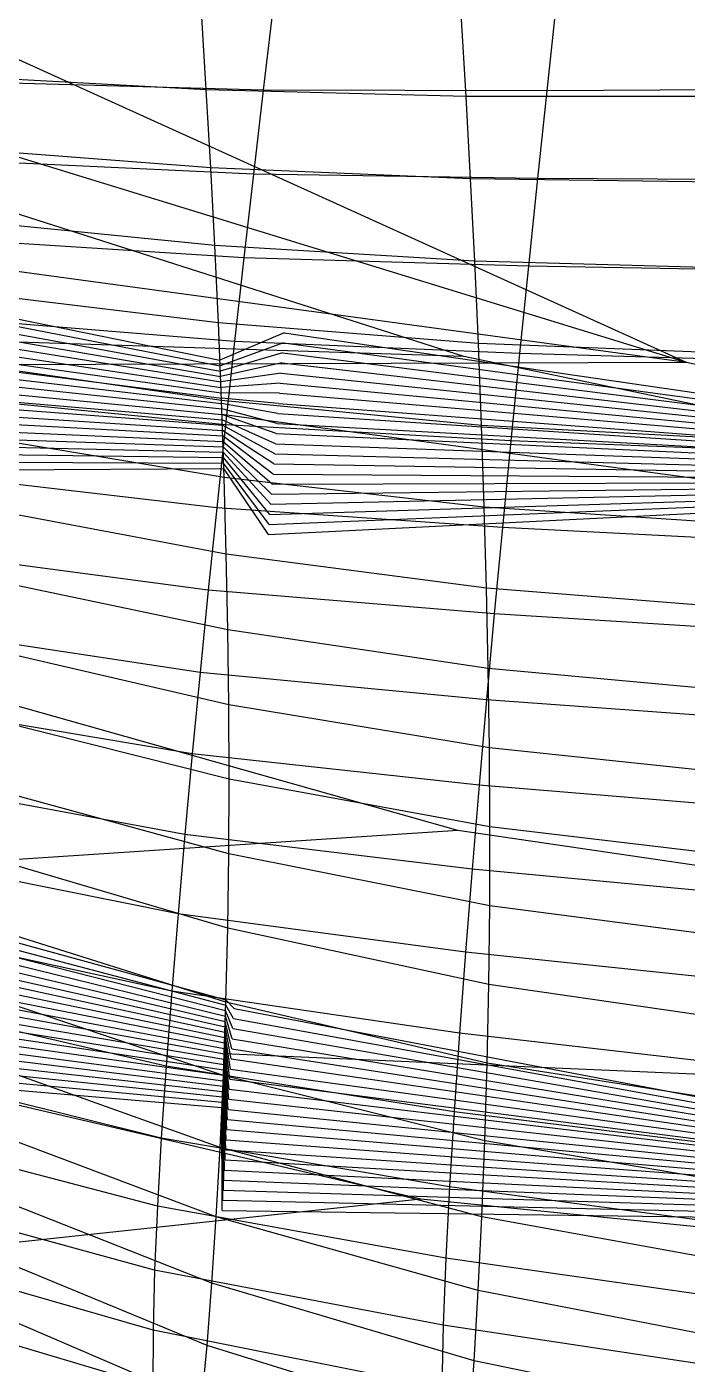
# Model space of a CAD drawing. Extents: x -483 to 483, y 0 to 271.
# Drawn here: x -397.8 to -348.9, y 80.4 to 179.5 of the extents above; entities that cross this region are included whole.
import ezdxf

# ---------------------------------------------------------------- set-up
doc = ezdxf.new("R2010")
doc.units = 0

msp = doc.modelspace()

# ---------------------------------------------------------------- linework, layer by layer
at = {"layer": 'default', "color": 8, "linetype": 'CONTINUOUS'}
for p, q in [((-348.925, 154.656, 382.105), (-470.165, 209.652, 253.748)), ((-348.925, 154.656, 382.105), (-471.527, 192.343, 253.73)), ((-365.429, 155.105, 255.772), (-447.962, 181.462, 200.402)), ((-348.925, 154.656, 382.105), (-473.161, 171.572, 253.708)), ((-365.429, 155.105, 255.772), (-417.979, 156.808, 167.981)), ((-348.925, 154.656, 382.105), (-474.524, 154.263, 253.689)), ((-246.532, 130.407, 381.781), (-365.429, 155.105, 255.772)), ((-39.297, 86.163, 704.197), (-348.925, 154.656, 382.105)), ((-318.316, 141.999, 222.603), (-383.345, 150.817, 136.736)), ((-365.858, 119.963, 256.583), (-447.154, 142.937, 200.954)), ((-365.858, 119.963, 256.583), (-418.077, 116.54, 167.892)), ((-247.599, 102.647, 384.412), (-365.858, 119.963, 256.583)), ((-318.343, 100.625, 224.361), (-383.187, 103.426, 136.921))]:
    msp.add_line(p, q, dxfattribs=at)
at = {"layer": 'default', "color": 3, "linetype": 'CONTINUOUS'}
for p, q in [((-384.507, 174.873, 135.369), (-384.868, 180.667, 134.945)), ((-365.256, 174.38, 120.615), (-365.62, 180.517, 120.125)), ((-384.507, 174.873, 135.369), (-402.435, 175.845, 150.924)), ((-384.176, 169.1, 135.758), (-384.507, 174.873, 135.369)), ((-365.256, 174.38, 120.615), (-384.507, 174.873, 135.369)), ((-344.689, 174.381, 106.641), (-365.256, 174.38, 120.615)), ((-364.921, 168.266, 121.066), (-365.256, 174.38, 120.615)), ((-384.176, 169.1, 135.758), (-402.12, 170.475, 151.249)), ((-383.877, 163.343, 136.11), (-384.176, 169.1, 135.758)), ((-364.921, 168.266, 121.066), (-384.176, 169.1, 135.758)), ((-364.617, 162.168, 121.474), (-364.921, 168.266, 121.066)), ((-344.355, 167.99, 107.144), (-364.921, 168.266, 121.066)), ((-383.877, 163.343, 136.11), (-401.835, 165.12, 151.542)), ((-383.612, 157.594, 136.422), (-383.877, 163.343, 136.11)), ((-364.617, 162.168, 121.474), (-383.877, 163.343, 136.11)), ((-364.346, 156.078, 121.839), (-364.617, 162.168, 121.474)), ((-344.051, 161.617, 107.601), (-364.617, 162.168, 121.474)), ((-383.612, 157.594, 136.422), (-401.584, 159.773, 151.801)), ((-383.381, 151.853, 136.694), (-383.612, 157.594, 136.422)), ((-364.346, 156.078, 121.839), (-383.612, 157.594, 136.422)), ((-364.108, 149.997, 122.159), (-364.346, 156.078, 121.839)), ((-343.778, 155.252, 108.012), (-364.346, 156.078, 121.839)), ((-383.381, 151.853, 136.694), (-401.368, 154.433, 152.024)), ((-383.184, 146.139, 136.925), (-383.381, 151.853, 136.694)), ((-364.108, 149.997, 122.159), (-383.381, 151.853, 136.694)), ((-363.904, 143.943, 122.433), (-364.108, 149.997, 122.159)), ((-343.539, 148.896, 108.373), (-364.108, 149.997, 122.159)), ((-383.184, 146.139, 136.925), (-401.186, 149.119, 152.211)), ((-383.026, 140.468, 137.111), (-383.184, 146.139, 136.925)), ((-363.904, 143.943, 122.433), (-383.184, 146.139, 136.925)), ((-383.026, 140.468, 137.111), (-401.042, 143.845, 152.359)), ((-363.738, 137.936, 122.657), (-363.904, 143.943, 122.433)), ((-343.331, 142.569, 108.684), (-363.904, 143.943, 122.433)), ((-382.907, 134.857, 137.25), (-383.026, 140.468, 137.111)), ((-363.738, 137.936, 122.657), (-383.026, 140.468, 137.111)), ((-382.907, 134.857, 137.25), (-400.938, 138.627, 152.467)), ((-363.611, 131.992, 122.829), (-363.738, 137.936, 122.657)), ((-343.161, 136.29, 108.941), (-363.738, 137.936, 122.657)), ((-382.831, 129.3, 137.34), (-382.907, 134.857, 137.25)), ((-363.611, 131.992, 122.829), (-382.907, 134.857, 137.25)), ((-382.831, 129.3, 137.34), (-400.876, 133.459, 152.531)), ((-363.524, 126.104, 122.945), (-363.611, 131.992, 122.829)), ((-343.028, 130.076, 109.141), (-363.611, 131.992, 122.829)), ((-382.804, 123.771, 137.372), (-382.831, 129.3, 137.34)), ((-363.524, 126.104, 122.945), (-382.831, 129.3, 137.34)), ((-382.804, 123.771, 137.372), (-400.863, 128.318, 152.544)), ((-363.487, 120.247, 122.995), (-363.524, 126.104, 122.945)), ((-342.935, 123.922, 109.281), (-363.524, 126.104, 122.945)), ((-382.83, 118.254, 137.341), (-400.904, 123.188, 152.502)), ((-382.83, 118.254, 137.341), (-382.804, 123.771, 137.372)), ((-363.487, 120.247, 122.995), (-382.804, 123.771, 137.372)), ((-363.501, 114.401, 122.977), (-363.487, 120.247, 122.995)), ((-342.889, 117.798, 109.35), (-363.487, 120.247, 122.995)), ((-382.915, 112.741, 137.242), (-401.002, 118.062, 152.401)), ((-382.915, 112.741, 137.242), (-382.83, 118.254, 137.341)), ((-363.501, 114.401, 122.977), (-382.83, 118.254, 137.341)), ((-363.571, 108.559, 122.881), (-363.501, 114.401, 122.977)), ((-342.894, 111.687, 109.343), (-363.501, 114.401, 122.977)), ((-383.053, 107.245, 137.079), (-401.155, 112.952, 152.244)), ((-383.053, 107.245, 137.079), (-382.915, 112.741, 137.242)), ((-363.571, 108.559, 122.881), (-382.915, 112.741, 137.242)), ((-363.695, 102.736, 122.715), (-363.571, 108.559, 122.881)), ((-342.953, 105.58, 109.254), (-363.571, 108.559, 122.881)), ((-383.244, 101.81, 136.854), (-401.359, 107.899, 152.033)), ((-383.244, 101.81, 136.854), (-383.053, 107.245, 137.079)), ((-363.695, 102.736, 122.715), (-383.053, 107.245, 137.079)), ((-383.482, 96.487, 136.575), (-401.61, 102.951, 151.775)), ((-363.869, 96.975, 122.48), (-363.695, 102.736, 122.715)), ((-343.064, 99.492, 109.087), (-363.695, 102.736, 122.715)), ((-383.482, 96.487, 136.575), (-383.244, 101.81, 136.854)), ((-363.869, 96.975, 122.48), (-383.244, 101.81, 136.854)), ((-383.766, 91.337, 136.241), (-401.907, 98.164, 151.469)), ((-383.766, 91.337, 136.241), (-383.482, 96.487, 136.575)), ((-364.09, 91.335, 122.184), (-383.482, 96.487, 136.575)), ((-364.09, 91.335, 122.184), (-363.869, 96.975, 122.48)), ((-343.224, 93.469, 108.846), (-363.869, 96.975, 122.48)), ((-384.091, 86.42, 135.859), (-402.244, 93.594, 151.121)), ((-384.091, 86.42, 135.859), (-383.766, 91.337, 136.241)), ((-364.356, 85.877, 121.826), (-383.766, 91.337, 136.241)), ((-364.356, 85.877, 121.826), (-364.09, 91.335, 122.184)), ((-343.429, 87.572, 108.537), (-364.09, 91.335, 122.184)), ((-384.453, 81.807, 135.433), (-402.618, 89.306, 150.736)), ((-384.453, 81.807, 135.433), (-384.091, 86.42, 135.859)), ((-364.663, 80.665, 121.413), (-384.091, 86.42, 135.859)), ((-384.841, 77.6, 134.976), (-403.017, 85.396, 150.324)), ((-364.663, 80.665, 121.413), (-364.356, 85.877, 121.826)), ((-343.679, 81.864, 108.161), (-364.356, 85.877, 121.826)), ((-384.841, 77.6, 134.976), (-384.453, 81.807, 135.433)), ((-365.007, 75.775, 120.95), (-384.453, 81.807, 135.433)), ((-365.007, 75.775, 120.95), (-364.663, 80.665, 121.413)), ((-343.968, 76.415, 107.726), (-364.663, 80.665, 121.413))]:
    msp.add_line(p, q, dxfattribs=at)
at = {"layer": 'default', "color": 5, "linetype": 'CONTINUOUS'}
for p, q in [((-379.555, 181.063, 101.376), (-380.294, 174.849, 100.381)), ((-358.567, 181.299, 85.752), (-359.275, 174.8, 84.688)), ((-380.294, 174.849, 100.381), (-399.921, 175.395, 117.245)), ((-380.294, 174.849, 100.381), (-381.017, 168.633, 99.408)), ((-359.275, 174.8, 84.688), (-380.294, 174.849, 100.381)), ((-359.275, 174.8, 84.688), (-359.966, 168.298, 83.647)), ((-337.187, 174.914, 69.919), (-359.275, 174.8, 84.688)), ((-381.017, 168.633, 99.408), (-400.675, 169.531, 116.359)), ((-381.017, 168.633, 99.408), (-381.722, 162.424, 98.459)), ((-359.966, 168.298, 83.647), (-381.017, 168.633, 99.408)), ((-359.966, 168.298, 83.647), (-360.64, 161.804, 82.632)), ((-337.845, 168.162, 68.821), (-359.966, 168.298, 83.647)), ((-381.722, 162.424, 98.459), (-401.41, 163.675, 115.494)), ((-381.722, 162.424, 98.459), (-382.412, 156.229, 97.531)), ((-360.64, 161.804, 82.632), (-381.722, 162.424, 98.459)), ((-360.64, 161.804, 82.632), (-361.3, 155.325, 81.64)), ((-338.487, 161.418, 67.749), (-360.64, 161.804, 82.632)), ((-382.412, 156.229, 97.531), (-402.13, 157.832, 114.647)), ((-378.734, 156.871, 102.479), (-383.5, 154.823, 136.553)), ((-378.793, 156.123, 102.4), (-383.484, 154.423, 136.572)), ((-382.412, 156.229, 97.531), (-383.083, 150.053, 96.628)), ((-361.3, 155.325, 81.64), (-382.412, 156.229, 97.531)), ((-378.852, 155.375, 102.322), (-383.468, 154.022, 136.591)), ((-361.3, 155.325, 81.64), (-361.941, 148.865, 80.675)), ((-339.115, 154.69, 66.701), (-361.3, 155.325, 81.64)), ((-378.91, 154.627, 102.243), (-383.452, 153.621, 136.61)), ((-378.969, 153.878, 102.164), (-383.436, 153.221, 136.629)), ((-379.028, 153.13, 102.085), (-383.42, 152.82, 136.648)), ((-383.083, 150.053, 96.628), (-402.831, 152.006, 113.824)), ((-379.086, 152.382, 102.006), (-383.404, 152.419, 136.667)), ((-379.145, 151.634, 101.927), (-383.387, 152.019, 136.686)), ((-379.204, 150.885, 101.848), (-383.373, 151.618, 136.703)), ((-379.262, 150.137, 101.769), (-383.359, 151.218, 136.719)), ((-379.321, 149.389, 101.69), (-383.345, 150.817, 136.736)), ((-383.083, 150.053, 96.628), (-383.735, 143.9, 95.751)), ((-379.38, 148.641, 101.611), (-383.331, 150.416, 136.752)), ((-379.438, 147.892, 101.532), (-383.318, 150.016, 136.768)), ((-361.941, 148.865, 80.675), (-383.083, 150.053, 96.628)), ((-379.497, 147.144, 101.453), (-383.304, 149.615, 136.784)), ((-379.556, 146.396, 101.374), (-383.29, 149.215, 136.8)), ((-379.614, 145.647, 101.295), (-383.276, 148.814, 136.817)), ((-361.941, 148.865, 80.675), (-362.563, 142.429, 79.738)), ((-339.724, 147.981, 65.683), (-361.941, 148.865, 80.675)), ((-379.673, 144.899, 101.216), (-383.262, 148.414, 136.833)), ((-379.732, 144.151, 101.137), (-383.249, 148.013, 136.849)), ((-379.79, 143.403, 101.059), (-383.235, 147.612, 136.865)), ((-379.849, 142.654, 100.98), (-383.221, 147.212, 136.881)), ((-379.908, 141.906, 100.901), (-383.207, 146.811, 136.898)), ((-383.735, 143.9, 95.751), (-403.511, 146.202, 113.024)), ((-383.735, 143.9, 95.751), (-384.364, 137.775, 94.905)), ((-362.563, 142.429, 79.738), (-383.735, 143.9, 95.751)), ((-362.563, 142.429, 79.738), (-363.164, 136.023, 78.834)), ((-340.316, 141.298, 64.695), (-362.563, 142.429, 79.738)), ((-384.364, 137.775, 94.905), (-404.169, 140.425, 112.25)), ((-384.364, 137.775, 94.905), (-384.969, 131.686, 94.091)), ((-363.164, 136.023, 78.834), (-384.364, 137.775, 94.905)), ((-363.164, 136.023, 78.834), (-363.741, 129.655, 77.965)), ((-340.887, 134.645, 63.742), (-363.164, 136.023, 78.834)), ((-384.969, 131.686, 94.091), (-404.801, 134.681, 111.507)), ((-384.969, 131.686, 94.091), (-385.546, 125.651, 93.315)), ((-363.741, 129.655, 77.965), (-384.969, 131.686, 94.091)), ((-385.546, 125.651, 93.315), (-405.405, 128.989, 110.797)), ((-363.741, 129.655, 77.965), (-364.291, 123.344, 77.137)), ((-341.435, 128.032, 62.827), (-363.741, 129.655, 77.965)), ((-385.546, 125.651, 93.315), (-386.091, 119.681, 92.582)), ((-364.291, 123.344, 77.137), (-385.546, 125.651, 93.315)), ((-386.091, 119.681, 92.582), (-405.976, 123.357, 110.126)), ((-364.291, 123.344, 77.137), (-364.81, 117.101, 76.356)), ((-341.957, 121.479, 61.955), (-364.291, 123.344, 77.137)), ((-386.091, 119.681, 92.582), (-386.603, 113.805, 91.892)), ((-364.81, 117.101, 76.356), (-386.091, 119.681, 92.582)), ((-386.603, 113.805, 91.892), (-406.513, 117.814, 109.494)), ((-364.81, 117.101, 76.356), (-365.298, 110.955, 75.622)), ((-342.45, 114.995, 61.133), (-364.81, 117.101, 76.356)), ((-386.603, 113.805, 91.892), (-387.073, 108.062, 91.259)), ((-365.298, 110.955, 75.622), (-386.603, 113.805, 91.892)), ((-387.073, 108.062, 91.259), (-407.007, 112.396, 108.914)), ((-365.298, 110.955, 75.622), (-365.745, 104.949, 74.949)), ((-342.913, 108.613, 60.36), (-365.298, 110.955, 75.622)), ((-387.073, 108.062, 91.259), (-387.491, 102.5, 90.697)), ((-365.745, 104.949, 74.949), (-387.073, 108.062, 91.259)), ((-387.491, 102.5, 90.697), (-407.447, 107.149, 108.396)), ((-382.451, 106.788, 97.479), (-383.049, 107.423, 137.084)), ((-382.583, 104.542, 97.301), (-383.089, 106.224, 137.036)), ((-382.539, 105.291, 97.361), (-383.075, 106.623, 137.053)), ((-382.495, 106.04, 97.42), (-383.061, 107.023, 137.069)), ((-382.671, 103.045, 97.183), (-383.117, 105.424, 137.003)), ((-382.627, 103.793, 97.242), (-383.103, 105.824, 137.02)), ((-382.803, 100.799, 97.005), (-383.159, 104.226, 136.954)), ((-382.759, 101.547, 97.064), (-383.145, 104.625, 136.971)), ((-382.715, 102.296, 97.123), (-383.131, 105.025, 136.987)), ((-365.745, 104.949, 74.949), (-366.142, 99.133, 74.351)), ((-343.336, 102.377, 59.654), (-365.745, 104.949, 74.949)), ((-382.891, 99.301, 96.886), (-383.187, 103.426, 136.921)), ((-382.847, 100.05, 96.945), (-383.173, 103.826, 136.938)), ((-387.847, 97.175, 90.218), (-407.822, 102.125, 107.955)), ((-387.491, 102.5, 90.697), (-387.847, 97.175, 90.218)), ((-366.142, 99.133, 74.351), (-387.491, 102.5, 90.697)), ((-383.024, 97.055, 96.708), (-383.229, 102.228, 136.872)), ((-382.98, 97.804, 96.767), (-383.215, 102.627, 136.888)), ((-382.935, 98.552, 96.827), (-383.201, 103.027, 136.905)), ((-383.112, 95.557, 96.589), (-383.261, 101.428, 136.834)), ((-383.068, 96.306, 96.649), (-383.243, 101.828, 136.855)), ((-383.244, 93.311, 96.412), (-383.315, 100.23, 136.772)), ((-383.2, 94.06, 96.471), (-383.297, 100.629, 136.792)), ((-383.156, 94.809, 96.53), (-383.279, 101.029, 136.813)), ((-383.332, 91.814, 96.293), (-383.35, 99.431, 136.73)), ((-383.288, 92.563, 96.352), (-383.332, 99.831, 136.751)), ((-366.142, 99.133, 74.351), (-366.479, 93.565, 73.845)), ((-343.711, 96.338, 59.027), (-366.142, 99.133, 74.351)), ((-388.134, 92.128, 89.832), (-408.127, 97.362, 107.597)), ((-387.847, 97.175, 90.218), (-388.134, 92.128, 89.832)), ((-366.479, 93.565, 73.845), (-387.847, 97.175, 90.218)), ((-366.479, 93.565, 73.845), (-366.749, 88.287, 73.438)), ((-344.028, 90.556, 58.498), (-366.479, 93.565, 73.845)), ((-388.339, 87.378, 89.556), (-408.347, 92.881, 107.338)), ((-388.134, 92.128, 89.832), (-388.339, 87.378, 89.556)), ((-366.749, 88.287, 73.438), (-388.134, 92.128, 89.832)), ((-388.454, 82.931, 89.402), (-408.473, 88.685, 107.189)), ((-366.749, 88.287, 73.438), (-366.941, 83.321, 73.149)), ((-344.283, 85.076, 58.073), (-366.749, 88.287, 73.438)), ((-388.339, 87.378, 89.556), (-388.454, 82.931, 89.402)), ((-366.941, 83.321, 73.149), (-388.339, 87.378, 89.556)), ((-388.469, 78.789, 89.382), (-408.497, 84.775, 107.162)), ((-366.941, 83.321, 73.149), (-367.045, 78.671, 72.992)), ((-344.461, 79.92, 57.775), (-366.941, 83.321, 73.149)), ((-388.454, 82.931, 89.402), (-388.469, 78.789, 89.382)), ((-367.045, 78.671, 72.992), (-388.454, 82.931, 89.402))]:
    msp.add_line(p, q, dxfattribs=at)
at = {"layer": 'default', "color": 1, "linetype": 'CONTINUOUS'}
for p, q in [((-416.305, 160.79, 136.631), (-383.484, 154.423, 136.572)), ((-416.233, 161.538, 136.706), (-383.5, 154.823, 136.553)), ((-416.378, 160.043, 136.557), (-383.468, 154.022, 136.591)), ((-416.45, 159.295, 136.482), (-383.452, 153.621, 136.61)), ((-416.595, 157.8, 136.333), (-383.42, 152.82, 136.648)), ((-416.522, 158.548, 136.408), (-383.436, 153.221, 136.629)), ((-416.667, 157.053, 136.259), (-383.404, 152.419, 136.667)), ((-378.734, 156.871, 102.479), (-343.646, 151.754, 108.21)), ((-416.739, 156.305, 136.184), (-383.387, 152.019, 136.686)), ((-378.793, 156.123, 102.4), (-343.631, 151.353, 108.233)), ((-416.884, 154.81, 136.035), (-383.359, 151.218, 136.719)), ((-416.811, 155.558, 136.11), (-383.373, 151.618, 136.703)), ((-378.852, 155.375, 102.322), (-343.616, 150.953, 108.256)), ((-416.956, 154.062, 135.961), (-383.345, 150.817, 136.736)), ((-378.969, 153.878, 102.164), (-343.586, 150.152, 108.301)), ((-378.91, 154.627, 102.243), (-343.601, 150.552, 108.278)), ((-417.028, 153.315, 135.886), (-383.331, 150.416, 136.752)), ((-379.028, 153.13, 102.085), (-343.571, 149.751, 108.324)), ((-417.173, 151.82, 135.737), (-383.304, 149.615, 136.784)), ((-417.1, 152.567, 135.812), (-383.318, 150.016, 136.768)), ((-379.086, 152.382, 102.006), (-343.556, 149.351, 108.347)), ((-417.245, 151.072, 135.663), (-383.29, 149.215, 136.8)), ((-379.204, 150.885, 101.848), (-343.527, 148.55, 108.39)), ((-379.145, 151.634, 101.927), (-343.541, 148.95, 108.369)), ((-417.317, 150.325, 135.589), (-383.276, 148.814, 136.817)), ((-379.262, 150.137, 101.769), (-343.514, 148.149, 108.409)), ((-417.462, 148.83, 135.44), (-383.249, 148.013, 136.849)), ((-417.389, 149.577, 135.514), (-383.262, 148.414, 136.833)), ((-379.321, 149.389, 101.69), (-343.501, 147.749, 108.429)), ((-417.534, 148.082, 135.365), (-383.235, 147.612, 136.865)), ((-379.438, 147.892, 101.532), (-343.475, 146.948, 108.469)), ((-379.38, 148.641, 101.611), (-343.488, 147.348, 108.449)), ((-417.679, 146.587, 135.216), (-383.207, 146.811, 136.898)), ((-417.606, 147.335, 135.291), (-383.221, 147.212, 136.881)), ((-379.497, 147.144, 101.453), (-343.462, 146.547, 108.488)), ((-379.614, 145.647, 101.295), (-343.436, 145.746, 108.528)), ((-379.556, 146.396, 101.374), (-343.449, 146.147, 108.508)), ((-379.732, 144.151, 101.137), (-343.409, 144.946, 108.567)), ((-379.673, 144.899, 101.216), (-343.422, 145.346, 108.547)), ((-379.849, 142.654, 100.98), (-343.383, 144.145, 108.607)), ((-379.79, 143.403, 101.059), (-343.396, 144.545, 108.587)), ((-379.908, 141.906, 100.901), (-343.37, 143.744, 108.626)), ((-420.28, 117.625, 132.535), (-383.049, 107.423, 137.084)), ((-420.39, 116.129, 132.423), (-383.075, 106.623, 137.053)), ((-420.335, 116.877, 132.479), (-383.061, 107.023, 137.069)), ((-420.444, 115.38, 132.366), (-383.089, 106.224, 137.036)), ((-420.499, 114.632, 132.31), (-383.103, 105.824, 137.02)), ((-420.609, 113.136, 132.197), (-383.131, 105.025, 136.987)), ((-420.554, 113.884, 132.253), (-383.117, 105.424, 137.003)), ((-420.663, 112.388, 132.14), (-383.145, 104.625, 136.971)), ((-368.618, 92.647, 252.987), (-450.104, 111.657, 198.937)), ((-420.718, 111.639, 132.084), (-383.159, 104.226, 136.954)), ((-420.828, 110.143, 131.971), (-383.187, 103.426, 136.921)), ((-420.773, 110.891, 132.028), (-383.173, 103.826, 136.938)), ((-420.882, 109.395, 131.915), (-383.201, 103.027, 136.905)), ((-420.937, 108.647, 131.858), (-383.215, 102.627, 136.888)), ((-421.047, 107.15, 131.745), (-383.243, 101.828, 136.855)), ((-420.992, 107.898, 131.802), (-383.229, 102.228, 136.872)), ((-421.101, 106.402, 131.689), (-383.261, 101.428, 136.834)), ((-382.451, 106.788, 97.479), (-343.07, 99.258, 109.078)), ((-421.156, 105.654, 131.632), (-383.279, 101.029, 136.813)), ((-382.539, 105.291, 97.361), (-343.092, 98.458, 109.045)), ((-382.495, 106.04, 97.42), (-343.081, 98.858, 109.061)), ((-421.266, 104.158, 131.52), (-383.315, 100.23, 136.772)), ((-421.211, 104.906, 131.576), (-383.297, 100.629, 136.792)), ((-382.583, 104.542, 97.301), (-343.102, 98.058, 109.029)), ((-421.321, 103.409, 131.463), (-383.332, 99.831, 136.751)), ((-382.627, 103.793, 97.242), (-343.113, 97.659, 109.013)), ((-421.375, 102.661, 131.407), (-383.35, 99.431, 136.73)), ((-382.715, 102.296, 97.123), (-343.134, 96.859, 108.981)), ((-382.671, 103.045, 97.183), (-343.123, 97.259, 108.997)), ((-382.759, 101.547, 97.064), (-343.145, 96.46, 108.965)), ((-382.803, 100.799, 97.005), (-343.155, 96.06, 108.949)), ((-382.891, 99.301, 96.886), (-343.177, 95.26, 108.917)), ((-382.847, 100.05, 96.945), (-343.166, 95.66, 108.933)), ((-382.935, 98.552, 96.827), (-343.187, 94.861, 108.901)), ((-382.98, 97.804, 96.767), (-343.198, 94.461, 108.885)), ((-383.068, 96.306, 96.649), (-343.219, 93.661, 108.853)), ((-383.024, 97.055, 96.708), (-343.208, 94.061, 108.869)), ((-383.112, 95.557, 96.589), (-343.231, 93.262, 108.835)), ((-383.156, 94.809, 96.53), (-343.245, 92.862, 108.814)), ((-383.244, 93.311, 96.412), (-343.273, 92.063, 108.772)), ((-383.2, 94.06, 96.471), (-343.259, 92.462, 108.793)), ((-368.618, 92.647, 252.987), (-420.896, 87.069, 165.345)), ((-383.288, 92.563, 96.352), (-343.287, 91.663, 108.751)), ((-248.77, 80.611, 379.938), (-368.618, 92.647, 252.987)), ((-383.332, 91.814, 96.293), (-343.301, 91.263, 108.73))]:
    msp.add_line(p, q, dxfattribs=at)

doc.saveas('drawing.dxf')
